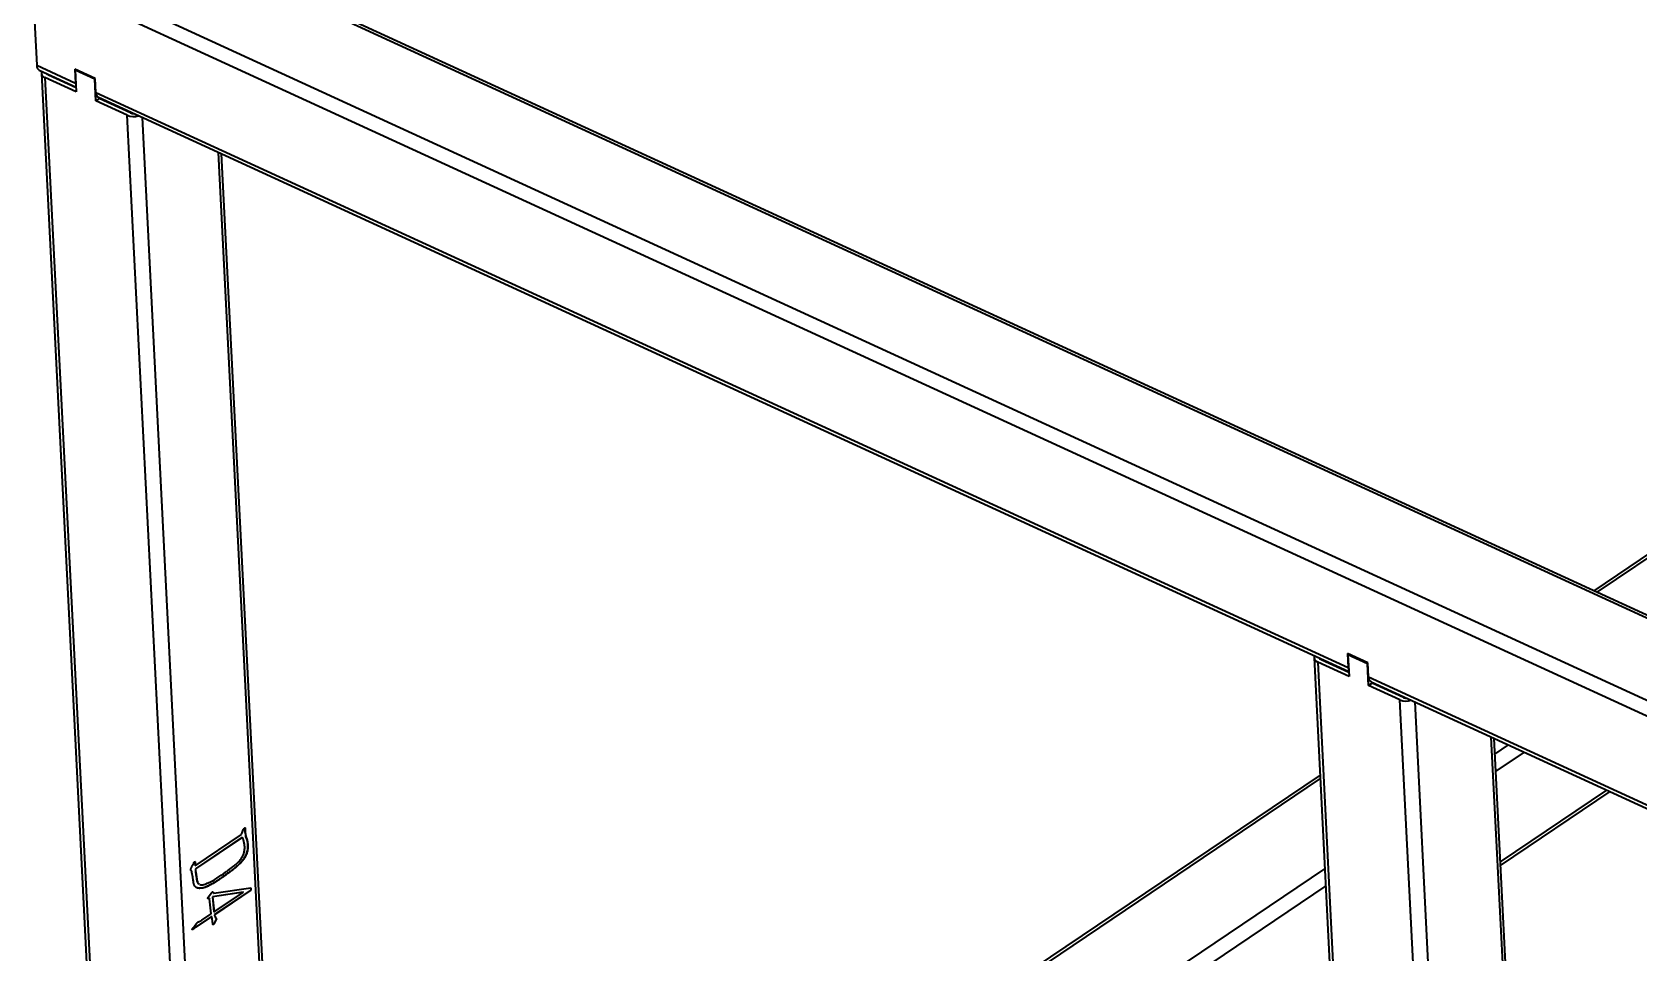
# Model space of a CAD drawing. Header units: millimetres. Extents: x 0 to 14850, y 0 to 10502.
# Drawn here: x 2229 to 5028, y 6434 to 8038 of the extents above; entities that cross this region are included whole.
import ezdxf

# ---------------------------------------------------------------- set-up
doc = ezdxf.new("R2010")
doc.units = ezdxf.units.MM
doc.header["$LTSCALE"] = 50

msp = doc.modelspace()

# ---------------------------------------------------------------- linework, layer by layer
at = {"color": 7, "linetype": 'Continuous', "lineweight": 35}
for p, q in [((5759.184, 6687.216), (2468.853, 8199.207)), ((5764.567, 6690.071), (2477.204, 8200.698)), ((2239.911, 8161.653), (9062.078, 5026.695)), ((9050.845, 5003.58), (2228.677, 8138.538)), ((2228.677, 8138.538), (2236.65, 7980.723)), ((2236.65, 7980.723), (2304.19, 7949.687)), ((2241.052, 7972.287), (2305.204, 7942.808)), ((2244.889, 7966.591), (2377.783, 5336.338)), ((2251.054, 7959.423), (2383.948, 5329.17)), ((2305.632, 7934.344), (2251.054, 7959.423)), ((2305.28, 7941.303), (2257.051, 7963.466)), ((2338.431, 7957.809), (2302.956, 7974.111)), ((2302.956, 7974.111), (2304.19, 7949.687)), ((2305.352, 7973.01), (2303.733, 7971.919)), ((2303.733, 7971.919), (2305.632, 7934.344)), ((2337.844, 7956.244), (2303.733, 7971.919)), ((2338.488, 7956.678), (2337.844, 7956.244)), ((2339.742, 7918.669), (2337.844, 7956.244)), ((2339.665, 7933.385), (2338.431, 7957.809)), ((2339.665, 7933.385), (4521.395, 6930.826)), ((2345.739, 7922.711), (2339.742, 7918.669)), ((2344.067, 7924.949), (4522.409, 6923.946)), ((2345.739, 7922.711), (2345.663, 7924.216)), ((2400.316, 7897.632), (2345.739, 7922.711)), ((2394.32, 7893.589), (2339.742, 7918.669)), ((2527.214, 5263.336), (2394.32, 7893.589)), ((2683.293, 5357.23), (2558.538, 7826.394)), ((5222.901, 7249.375), (4949.101, 7064.798)), ((4462.093, 6947.729), (4594.987, 4317.476)), ((4522.485, 6922.442), (4474.255, 6944.604)), ((4555.636, 6938.948), (4520.161, 6955.249)), ((4520.161, 6955.249), (4521.395, 6930.826)), ((4522.556, 6954.148), (4520.938, 6953.057)), ((4520.938, 6953.057), (4522.836, 6915.482)), ((4555.049, 6937.382), (4520.938, 6953.057)), ((4468.259, 6940.562), (4601.153, 4310.309)), ((4522.836, 6915.482), (4468.259, 6940.562)), ((4555.693, 6937.817), (4555.049, 6937.382)), ((4556.947, 6899.807), (4555.049, 6937.382)), ((4556.87, 6914.524), (4555.636, 6938.948)), ((4556.87, 6914.524), (8955.804, 4893.102)), ((4562.944, 6903.85), (4556.947, 6899.807)), ((4611.524, 6874.728), (4556.947, 6899.807)), ((4561.271, 6906.088), (8956.818, 4886.223)), ((4562.944, 6903.85), (4562.868, 6905.354)), ((4617.521, 6878.77), (4562.944, 6903.85)), ((4744.418, 4244.475), (4611.524, 6874.728)), ((4900.497, 4338.368), (4775.742, 6807.533)), ((4472.414, 6743.451), (2674.492, 5531.42)), ((4786.934, 6586.019), (4977.796, 6714.684)), ((2512.803, 6585.305), (2593.475, 6639.689)), ((2594.479, 6635.166), (2513.032, 6580.26)), ((2594.82, 6635.009), (2513.373, 6580.103)), ((2594.42, 6642.927), (2596.549, 6647.938)), ((2594.479, 6635.166), (2594.82, 6635.009)), ((2596.237, 6632.181), (2594.82, 6635.009)), ((2599.557, 6651.358), (2599.255, 6647.548)), ((2599.255, 6647.548), (2599.458, 6643.517)), ((2599.255, 6647.548), (2599.596, 6647.391)), ((2599.458, 6643.517), (2599.799, 6643.361)), ((2599.557, 6651.358), (2599.898, 6651.201)), ((2599.898, 6651.201), (2599.596, 6647.391)), ((2599.596, 6647.391), (2599.799, 6643.361)), ((2600.103, 6640.553), (2600.605, 6636.694)), ((2600.103, 6640.553), (2600.444, 6640.396)), ((2600.444, 6640.396), (2600.946, 6636.537)), ((2600.605, 6636.694), (2602.662, 6630.515)), ((2600.605, 6636.694), (2600.946, 6636.537)), ((2600.946, 6636.537), (2603.003, 6630.358)), ((2602.662, 6630.515), (2603.003, 6630.358)), ((2604.026, 6622.656), (2604.367, 6622.499)), ((2508.287, 6586.458), (2510.155, 6590.111)), ((2512.17, 6591.236), (2512.462, 6585.462)), ((2512.17, 6591.236), (2512.512, 6591.079)), ((2512.462, 6585.462), (2512.803, 6585.305)), ((2512.512, 6591.079), (2512.803, 6585.305)), ((2513.032, 6580.26), (2513.373, 6580.103)), ((2508.376, 6565.562), (2507.172, 6573.529)), ((2513.333, 6574.286), (2514.538, 6566.319)), ((2513.333, 6574.286), (2513.675, 6574.129)), ((2513.675, 6574.129), (2514.879, 6566.162)), ((2514.538, 6566.319), (2514.879, 6566.162)), ((2552.103, 6559.898), (2552.444, 6559.742)), ((2537.475, 6528.254), (2535.075, 6528.616)), ((2535.075, 6528.616), (2535.416, 6528.459)), ((2537.816, 6528.097), (2535.416, 6528.459)), ((2535.455, 6530.495), (2541.131, 6538.105)), ((2537.475, 6528.254), (2537.816, 6528.097)), ((2540.423, 6501.716), (2537.816, 6528.097)), ((2596.291, 6539.558), (2542.708, 6531.575)), ((2542.708, 6531.575), (2545.178, 6505.101)), ((2542.708, 6531.575), (2543.049, 6531.418)), ((2596.632, 6539.401), (2543.049, 6531.418)), ((2543.049, 6531.418), (2545.519, 6504.944)), ((2543.477, 6540.108), (2543.769, 6539.058)), ((2543.736, 6540.245), (2544.11, 6538.901)), ((2543.769, 6539.058), (2544.811, 6537.573)), ((2543.769, 6539.058), (2544.11, 6538.901)), ((2544.11, 6538.901), (2545.152, 6537.417)), ((2544.811, 6537.573), (2545.152, 6537.417)), ((2545.152, 6537.417), (2609.613, 6547.147)), ((2545.519, 6504.944), (2596.632, 6539.401)), ((2609.486, 6543.073), (2546.057, 6500.314)), ((2609.827, 6542.917), (2546.398, 6500.157)), ((2596.291, 6539.558), (2596.632, 6539.401)), ((2609.283, 6547.097), (2609.486, 6543.073)), ((2609.486, 6543.073), (2609.827, 6542.917)), ((2609.613, 6547.147), (2609.827, 6542.917)), ((2541.13, 6496.993), (2513.555, 6478.404)), ((2541.471, 6496.836), (2513.896, 6478.247)), ((2524.102, 6490.507), (2540.423, 6501.716)), ((2541.13, 6496.993), (2541.471, 6496.836)), ((2543.386, 6484.146), (2541.471, 6496.836)), ((2545.178, 6505.101), (2545.519, 6504.944)), ((2546.057, 6500.314), (2546.398, 6500.157)), ((2546.451, 6498.57), (2547.532, 6496.314)), ((2546.451, 6498.57), (2546.793, 6498.413)), ((2546.793, 6498.413), (2547.874, 6496.157)), ((2547.532, 6496.314), (2547.874, 6496.157)), ((2548.75, 6494.149), (2549.73, 6493.421)), ((2548.75, 6494.149), (2549.091, 6493.993)), ((2549.091, 6493.993), (2550.072, 6493.264)), ((2510.225, 6478.551), (2512.92, 6482.17)), ((2512.92, 6482.17), (2515.015, 6484.587)), ((2513.555, 6478.404), (2513.896, 6478.247)), ((2549.73, 6493.421), (2545.556, 6485.02)), ((2545.556, 6485.02), (2545.897, 6484.864)), ((2550.072, 6493.264), (2545.897, 6484.864)), ((2549.73, 6493.421), (2550.072, 6493.264))]:
    msp.add_line(p, q, dxfattribs=at)
at = {"color": 8, "linetype": 'Continuous', "lineweight": 35}
for p, q in [((2256.501, 7965.188), (2256.576, 7963.701)), ((2389.888, 7902.423), (2389.812, 7903.928)), ((2402.983, 7897.876), (2403.037, 7896.798)), ((2420.233, 7889.949), (2552.851, 5265.151)), ((2678.779, 5350.042), (2553.544, 7828.689)), ((5232.304, 7249.329), (4954.733, 7062.21)), ((4473.705, 6946.326), (4473.78, 6944.84)), ((4607.093, 6883.562), (4607.017, 6885.066)), ((4620.187, 6879.014), (4620.242, 6877.937)), ((4637.437, 6871.087), (4770.056, 4246.29)), ((4895.983, 4331.181), (4770.749, 6809.827)), ((4777.13, 6780.069), (4800.793, 6796.021)), ((4828.147, 6783.451), (4778.645, 6750.081)), ((4472.726, 6737.276), (2674.804, 5525.244)), ((4786.619, 6592.266), (4972.098, 6717.302)), ((2682.74, 5368.181), (4480.662, 6580.212)), ((4482.177, 6550.223), (2697.189, 5346.911))]:
    msp.add_line(p, q, dxfattribs=at)
at = {"color": 7, "linetype": 'Continuous', "lineweight": 35, "flags": 128}
for points in [[(2245.794, 7970.108), (2245.039, 7968.23), (2244.919, 7966.225), (2245.495, 7964.269), (2246.746, 7962.438), (2248.623, 7960.802), (2251.054, 7959.423)], [(2304.19, 7949.687), (2304.569, 7946.91), (2305.08, 7945.261)], [(4462.999, 6951.246), (4462.244, 6949.368), (4462.123, 6947.363), (4462.7, 6945.408), (4463.95, 6943.577), (4465.827, 6941.94), (4468.259, 6940.562)], [(4521.395, 6930.826), (4521.773, 6928.049), (4522.285, 6926.399)]]:
    msp.add_lwpolyline(points, dxfattribs=at)
at = {"color": 7, "linetype": 'Continuous', "lineweight": 35}
for centre, radius, start, end in [((2245.733, 7980.095), 9.104, 176.045487, 239.058229), ((2258.751, 7968.181), 5.012, 202.20786, 250.17102), ((2348.747, 7932.757), 9.104, 176.045487, 239.058229), ((2405.422, 7920.631), 29.232, 247.679266, 287.403735), ((2405.593, 7910.041), 13.485, 246.964134, 271.086344), ((4475.956, 6949.319), 5.012, 202.20786, 250.17102), ((4565.952, 6913.896), 9.104, 176.045487, 239.058229), ((4622.626, 6901.769), 29.232, 247.679266, 287.403735), ((4622.798, 6891.18), 13.485, 246.964134, 271.086344)]:
    msp.add_arc(centre, radius, start, end, dxfattribs=at)
for points, knots in [([(2593.475, 6639.689), (2593.626, 6640.322), (2593.882, 6641.402), (2594.263, 6642.48), (2594.42, 6642.927)], [0, 0, 0, 0, 0.58635291, 1, 1, 1, 1]), ([(2596.549, 6647.938), (2596.728, 6648.416), (2597.054, 6649.284), (2597.735, 6650.336), (2598.385, 6651.094), (2599, 6651.441), (2599.535, 6651.5), (2599.777, 6651.301), (2599.898, 6651.201)], [0, 0, 0, 0, 0.24175113, 0.43964819, 0.60107501, 0.74420219, 0.87186555, 1, 1, 1, 1]), ([(2599.458, 6643.517), (2599.469, 6643.456), (2599.514, 6643.198), (2599.642, 6642.645), (2599.856, 6641.728), (2600.012, 6640.985), (2600.103, 6640.553)], [0, 0, 0, 0, 0.06048324, 0.25174806, 0.56544567, 1, 1, 1, 1]), ([(2599.799, 6643.361), (2599.81, 6643.299), (2599.855, 6643.042), (2599.983, 6642.489), (2600.197, 6641.571), (2600.353, 6640.828), (2600.444, 6640.396)], [0, 0, 0, 0, 0.06048324, 0.25174806, 0.56544567, 1, 1, 1, 1]), ([(2604.026, 6622.656), (2604.06, 6621.841), (2604.125, 6620.285), (2604.088, 6617.954), (2604.002, 6615.79), (2603.744, 6613.105), (2603.066, 6609.795), (2601.768, 6605.844), (2599.91, 6601.953), (2598.018, 6598.798), (2596.244, 6596.285), (2594.721, 6594.316), (2593.013, 6592.313), (2591.137, 6590.248), (2589.072, 6588.142), (2586.817, 6586.058), (2584.39, 6583.872), (2580.935, 6580.982), (2576.59, 6577.519), (2571.402, 6573.671), (2566.212, 6570.033), (2561.872, 6566.813), (2558.45, 6564.356), (2556.105, 6562.685), (2554.018, 6561.215), (2552.711, 6560.316), (2552.103, 6559.898)], [0, 0, 0, 0, 0.02993597, 0.05712912, 0.08267692, 0.10567088, 0.14844661, 0.19065784, 0.2334915, 0.27933633, 0.30392475, 0.33070447, 0.35934525, 0.39041112, 0.4238875, 0.45979383, 0.49799686, 0.53917941, 0.62228246, 0.70126381, 0.7805225, 0.86298687, 0.90314989, 0.93943058, 0.97183056, 1, 1, 1, 1]), ([(2604.367, 6622.499), (2604.401, 6621.684), (2604.466, 6620.128), (2604.429, 6617.797), (2604.343, 6615.633), (2604.086, 6612.948), (2603.407, 6609.638), (2602.109, 6605.687), (2600.251, 6601.796), (2598.36, 6598.641), (2596.585, 6596.128), (2595.062, 6594.159), (2593.355, 6592.156), (2591.478, 6590.092), (2589.413, 6587.986), (2587.158, 6585.901), (2584.731, 6583.715), (2581.276, 6580.825), (2576.931, 6577.363), (2571.743, 6573.515), (2566.553, 6569.876), (2562.213, 6566.656), (2558.791, 6564.199), (2556.446, 6562.528), (2554.359, 6561.059), (2553.052, 6560.16), (2552.444, 6559.742)], [0, 0, 0, 0, 0.02993597, 0.05712912, 0.08267692, 0.10567088, 0.14844661, 0.19065784, 0.2334915, 0.27933633, 0.30392475, 0.33070447, 0.35934525, 0.39041112, 0.4238875, 0.45979383, 0.49799686, 0.53917941, 0.62228246, 0.70126381, 0.7805225, 0.86298687, 0.90314989, 0.93943058, 0.97183056, 1, 1, 1, 1]), ([(2565.719, 6574.277), (2566.598, 6574.937), (2568.416, 6576.302), (2571.239, 6578.451), (2574.253, 6580.718), (2577.376, 6583.045), (2580.442, 6585.36), (2583.259, 6587.732), (2585.787, 6589.899), (2588.009, 6592.057), (2589.99, 6594.17), (2591.783, 6596.274), (2593.37, 6598.462), (2594.813, 6600.622), (2596.037, 6602.841), (2597.017, 6605.083), (2597.781, 6607.35), (2598.405, 6610.24), (2598.909, 6613.482), (2599.029, 6615.861), (2599.083, 6616.927)], [0, 0, 0, 0, 0.06304526, 0.13045595, 0.20273976, 0.27935623, 0.35441847, 0.42271832, 0.48363871, 0.53812756, 0.58738825, 0.63393331, 0.67784955, 0.71954147, 0.75920387, 0.7972761, 0.83430988, 0.87249403, 0.9429155, 1, 1, 1, 1]), ([(2599.083, 6616.927), (2599.066, 6617.615), (2599.03, 6619.061), (2598.776, 6621.187), (2598.456, 6623.467), (2598.022, 6625.759), (2597.512, 6627.868), (2597.089, 6629.714), (2596.667, 6631.106), (2596.367, 6631.856), (2596.237, 6632.181)], [0, 0, 0, 0, 0.12031914, 0.2527589, 0.39590884, 0.55191954, 0.70212625, 0.82674742, 0.92498271, 1, 1, 1, 1]), ([(2602.662, 6630.515), (2602.814, 6629.988), (2603.131, 6628.884), (2603.494, 6627.023), (2603.82, 6624.946), (2603.956, 6623.437), (2604.026, 6622.656)], [0, 0, 0, 0, 0.21881719, 0.45851479, 0.71988485, 1, 1, 1, 1]), ([(2603.003, 6630.358), (2603.155, 6629.831), (2603.472, 6628.727), (2603.835, 6626.867), (2604.161, 6624.789), (2604.297, 6623.28), (2604.367, 6622.499)], [0, 0, 0, 0, 0.21881719, 0.45851479, 0.71988485, 1, 1, 1, 1]), ([(2504.886, 6578.165), (2504.875, 6578.328), (2504.85, 6578.736), (2505.135, 6579.615), (2505.571, 6580.762), (2506.199, 6582.139), (2506.861, 6583.538), (2507.417, 6584.782), (2507.891, 6585.721), (2508.172, 6586.243), (2508.287, 6586.458)], [0, 0, 0, 0, 0.06438682, 0.16078187, 0.29615797, 0.47293389, 0.65481168, 0.80462411, 0.91961644, 1, 1, 1, 1]), ([(2507.172, 6573.529), (2507.02, 6574.267), (2506.743, 6575.614), (2506.024, 6576.793), (2505.451, 6577.394), (2505.147, 6577.718), (2504.959, 6577.956), (2504.903, 6578.117), (2504.886, 6578.165)], [0, 0, 0, 0, 0.37640459, 0.68720906, 0.81327635, 0.90782682, 0.97235792, 1, 1, 1, 1]), ([(2510.155, 6590.111), (2510.309, 6590.418), (2510.584, 6590.969), (2510.997, 6591.648), (2511.324, 6592.162), (2511.691, 6592.442), (2512.018, 6592.508), (2512.411, 6592.545), (2512.56, 6591.931), (2512.53, 6591.41), (2512.512, 6591.079)], [0, 0, 0, 0, 0.17761857, 0.31860907, 0.42016637, 0.49210237, 0.59796119, 0.68914972, 0.80249762, 1, 1, 1, 1]), ([(2511.971, 6592.641), (2511.981, 6592.639), (2512.06, 6592.629), (2512.226, 6592.191), (2512.195, 6591.662), (2512.17, 6591.236)], [0, 0, 0, 0, 0.02879934, 0.21935164, 1, 1, 1, 1]), ([(2513.032, 6580.26), (2513.037, 6579.613), (2513.048, 6578.41), (2513.108, 6576.765), (2513.188, 6575.407), (2513.289, 6574.63), (2513.333, 6574.286)], [0, 0, 0, 0, 0.31580491, 0.58830612, 0.81779531, 1, 1, 1, 1]), ([(2513.373, 6580.103), (2513.379, 6579.457), (2513.389, 6578.253), (2513.45, 6576.608), (2513.529, 6575.251), (2513.63, 6574.473), (2513.675, 6574.129)], [0, 0, 0, 0, 0.31580491, 0.58830612, 0.81779531, 1, 1, 1, 1]), ([(2552.444, 6559.742), (2551.765, 6559.32), (2550.324, 6558.424), (2548.035, 6557.082), (2545.501, 6555.529), (2541.817, 6553.362), (2537.123, 6550.757), (2532.462, 6548.641), (2528.871, 6547.349), (2526.29, 6546.652), (2523.815, 6546.209), (2521.479, 6546.095), (2519.305, 6546.155), (2517.362, 6546.488), (2515.662, 6547.007), (2514.193, 6547.755), (2512.975, 6548.788), (2511.953, 6550.07), (2511.133, 6551.621), (2510.544, 6553.554), (2510.037, 6555.856), (2509.496, 6558.606), (2508.934, 6561.894), (2508.57, 6564.283), (2508.376, 6565.562)], [0, 0, 0, 0, 0.03519331, 0.07476752, 0.11868005, 0.16658324, 0.26583372, 0.36208211, 0.40931607, 0.45491615, 0.49995669, 0.54394733, 0.58623233, 0.62490913, 0.66087655, 0.6935593, 0.7247768, 0.75526342, 0.78586754, 0.8166344, 0.85165212, 0.89367057, 0.9431127, 1, 1, 1, 1]), ([(2514.538, 6566.319), (2514.844, 6564.383), (2515.455, 6560.515), (2516.622, 6555.425), (2518.7, 6554.24), (2519.511, 6553.778)], [0, 0, 0, 0, 0.37928648, 0.75803309, 1, 1, 1, 1]), ([(2514.879, 6566.162), (2515.185, 6564.227), (2515.796, 6560.358), (2516.963, 6555.269), (2519.042, 6554.083), (2519.852, 6553.621)], [0, 0, 0, 0, 0.37928648, 0.75803309, 1, 1, 1, 1]), ([(2552.103, 6559.898), (2548.892, 6557.934), (2542.472, 6554.007), (2532.787, 6548.732), (2524.235, 6546.304), (2518.176, 6545.72), (2516.018, 6547.281), (2515.552, 6547.618)], [0, 0, 0, 0, 0.25299423, 0.5059033, 0.75840939, 0.94784992, 1, 1, 1, 1]), ([(2520.578, 6553.07), (2520.745, 6552.936), (2522.623, 6551.42), (2528.158, 6553.02), (2537.868, 6556.174), (2550.662, 6563.835), (2560.699, 6570.795), (2565.719, 6574.277)], [0, 0, 0, 0, 0.015900348, 0.179663103, 0.343644885, 0.671693304, 1, 1, 1, 1]), ([(2535.075, 6528.616), (2534.87, 6528.568), (2534.636, 6528.513), (2534.467, 6528.627), (2534.445, 6528.642)], [0, 0, 0, 0, 0.87079047, 1, 1, 1, 1]), ([(2535.416, 6528.459), (2535.163, 6528.416), (2534.79, 6528.354), (2534.421, 6528.812), (2534.878, 6529.7), (2535.228, 6530.183), (2535.455, 6530.495)], [0, 0, 0, 0, 0.324248082, 0.477661021, 0.663021312, 1, 1, 1, 1]), ([(2541.131, 6538.105), (2541.47, 6538.495), (2542.034, 6539.147), (2542.792, 6539.848), (2543.334, 6540.155), (2543.612, 6540.217), (2543.736, 6540.245)], [0, 0, 0, 0, 0.40785458, 0.68087326, 0.85869491, 1, 1, 1, 1]), ([(2546.057, 6500.314), (2546.076, 6499.927), (2546.11, 6499.252), (2546.349, 6498.774), (2546.451, 6498.57)], [0, 0, 0, 0, 0.57430941, 1, 1, 1, 1]), ([(2546.398, 6500.157), (2546.417, 6499.77), (2546.451, 6499.096), (2546.691, 6498.617), (2546.793, 6498.413)], [0, 0, 0, 0, 0.57430941, 1, 1, 1, 1]), ([(2547.532, 6496.314), (2547.662, 6496.015), (2547.894, 6495.484), (2548.235, 6494.828), (2548.495, 6494.376), (2548.682, 6494.21), (2548.75, 6494.149)], [0, 0, 0, 0, 0.37378688, 0.66626326, 0.8783288, 1, 1, 1, 1]), ([(2547.874, 6496.157), (2548.004, 6495.859), (2548.235, 6495.327), (2548.576, 6494.671), (2548.836, 6494.219), (2549.023, 6494.053), (2549.091, 6493.993)], [0, 0, 0, 0, 0.37378688, 0.66626326, 0.8783288, 1, 1, 1, 1]), ([(2513.896, 6478.247), (2513.813, 6478.191), (2513.531, 6478.004), (2512.941, 6477.559), (2512.006, 6476.922), (2510.839, 6476.046), (2509.67, 6475.285), (2508.716, 6474.633), (2508.125, 6474.339), (2507.72, 6474.213), (2507.61, 6474.522), (2507.673, 6474.764), (2507.699, 6474.867)], [0, 0, 0, 0, 0.03759345, 0.12651638, 0.26667908, 0.45818591, 0.65298831, 0.79315101, 0.88305366, 0.92434851, 0.96757793, 1, 1, 1, 1]), ([(2513.555, 6478.404), (2511.893, 6477.184), (2510.025, 6475.812), (2508.049, 6474.614), (2507.756, 6474.502), (2507.668, 6474.468)], [0, 0, 0, 0, 0.84930418, 0.95447384, 1, 1, 1, 1]), ([(2507.699, 6474.867), (2507.767, 6475.081), (2507.973, 6475.723), (2508.704, 6476.647), (2509.432, 6477.719), (2509.99, 6478.304), (2510.225, 6478.551)], [0, 0, 0, 0, 0.14295113, 0.43093132, 0.76018596, 1, 1, 1, 1]), ([(2515.015, 6484.587), (2515.265, 6484.907), (2515.711, 6485.476), (2516.329, 6486.22), (2516.795, 6486.786), (2517.349, 6487.315), (2518.237, 6487.73), (2519.488, 6488.191), (2520.844, 6488.651), (2522.055, 6489.188), (2523.098, 6489.858), (2523.76, 6490.285), (2524.102, 6490.507)], [0, 0, 0, 0, 0.09078736, 0.16201328, 0.21920311, 0.25657427, 0.34482815, 0.50010948, 0.66601973, 0.78731309, 0.89003657, 1, 1, 1, 1]), ([(2545.897, 6484.864), (2545.645, 6484.415), (2545.237, 6483.689), (2544.529, 6482.954), (2544.015, 6482.799), (2543.634, 6482.922), (2543.425, 6483.415), (2543.4, 6483.879), (2543.386, 6484.146)], [0, 0, 0, 0, 0.27931684, 0.45232447, 0.588938, 0.69545859, 0.82441086, 1, 1, 1, 1]), ([(2545.556, 6485.02), (2545.332, 6484.617), (2544.886, 6483.816), (2544.124, 6483.06), (2543.61, 6482.937), (2543.487, 6483.05), (2543.463, 6483.072)], [0, 0, 0, 0, 0.383579986, 0.762179015, 0.954765836, 1, 1, 1, 1])]:
    msp.add_open_spline(points, degree=3, knots=knots, dxfattribs=at)

doc.saveas('drawing.dxf')
